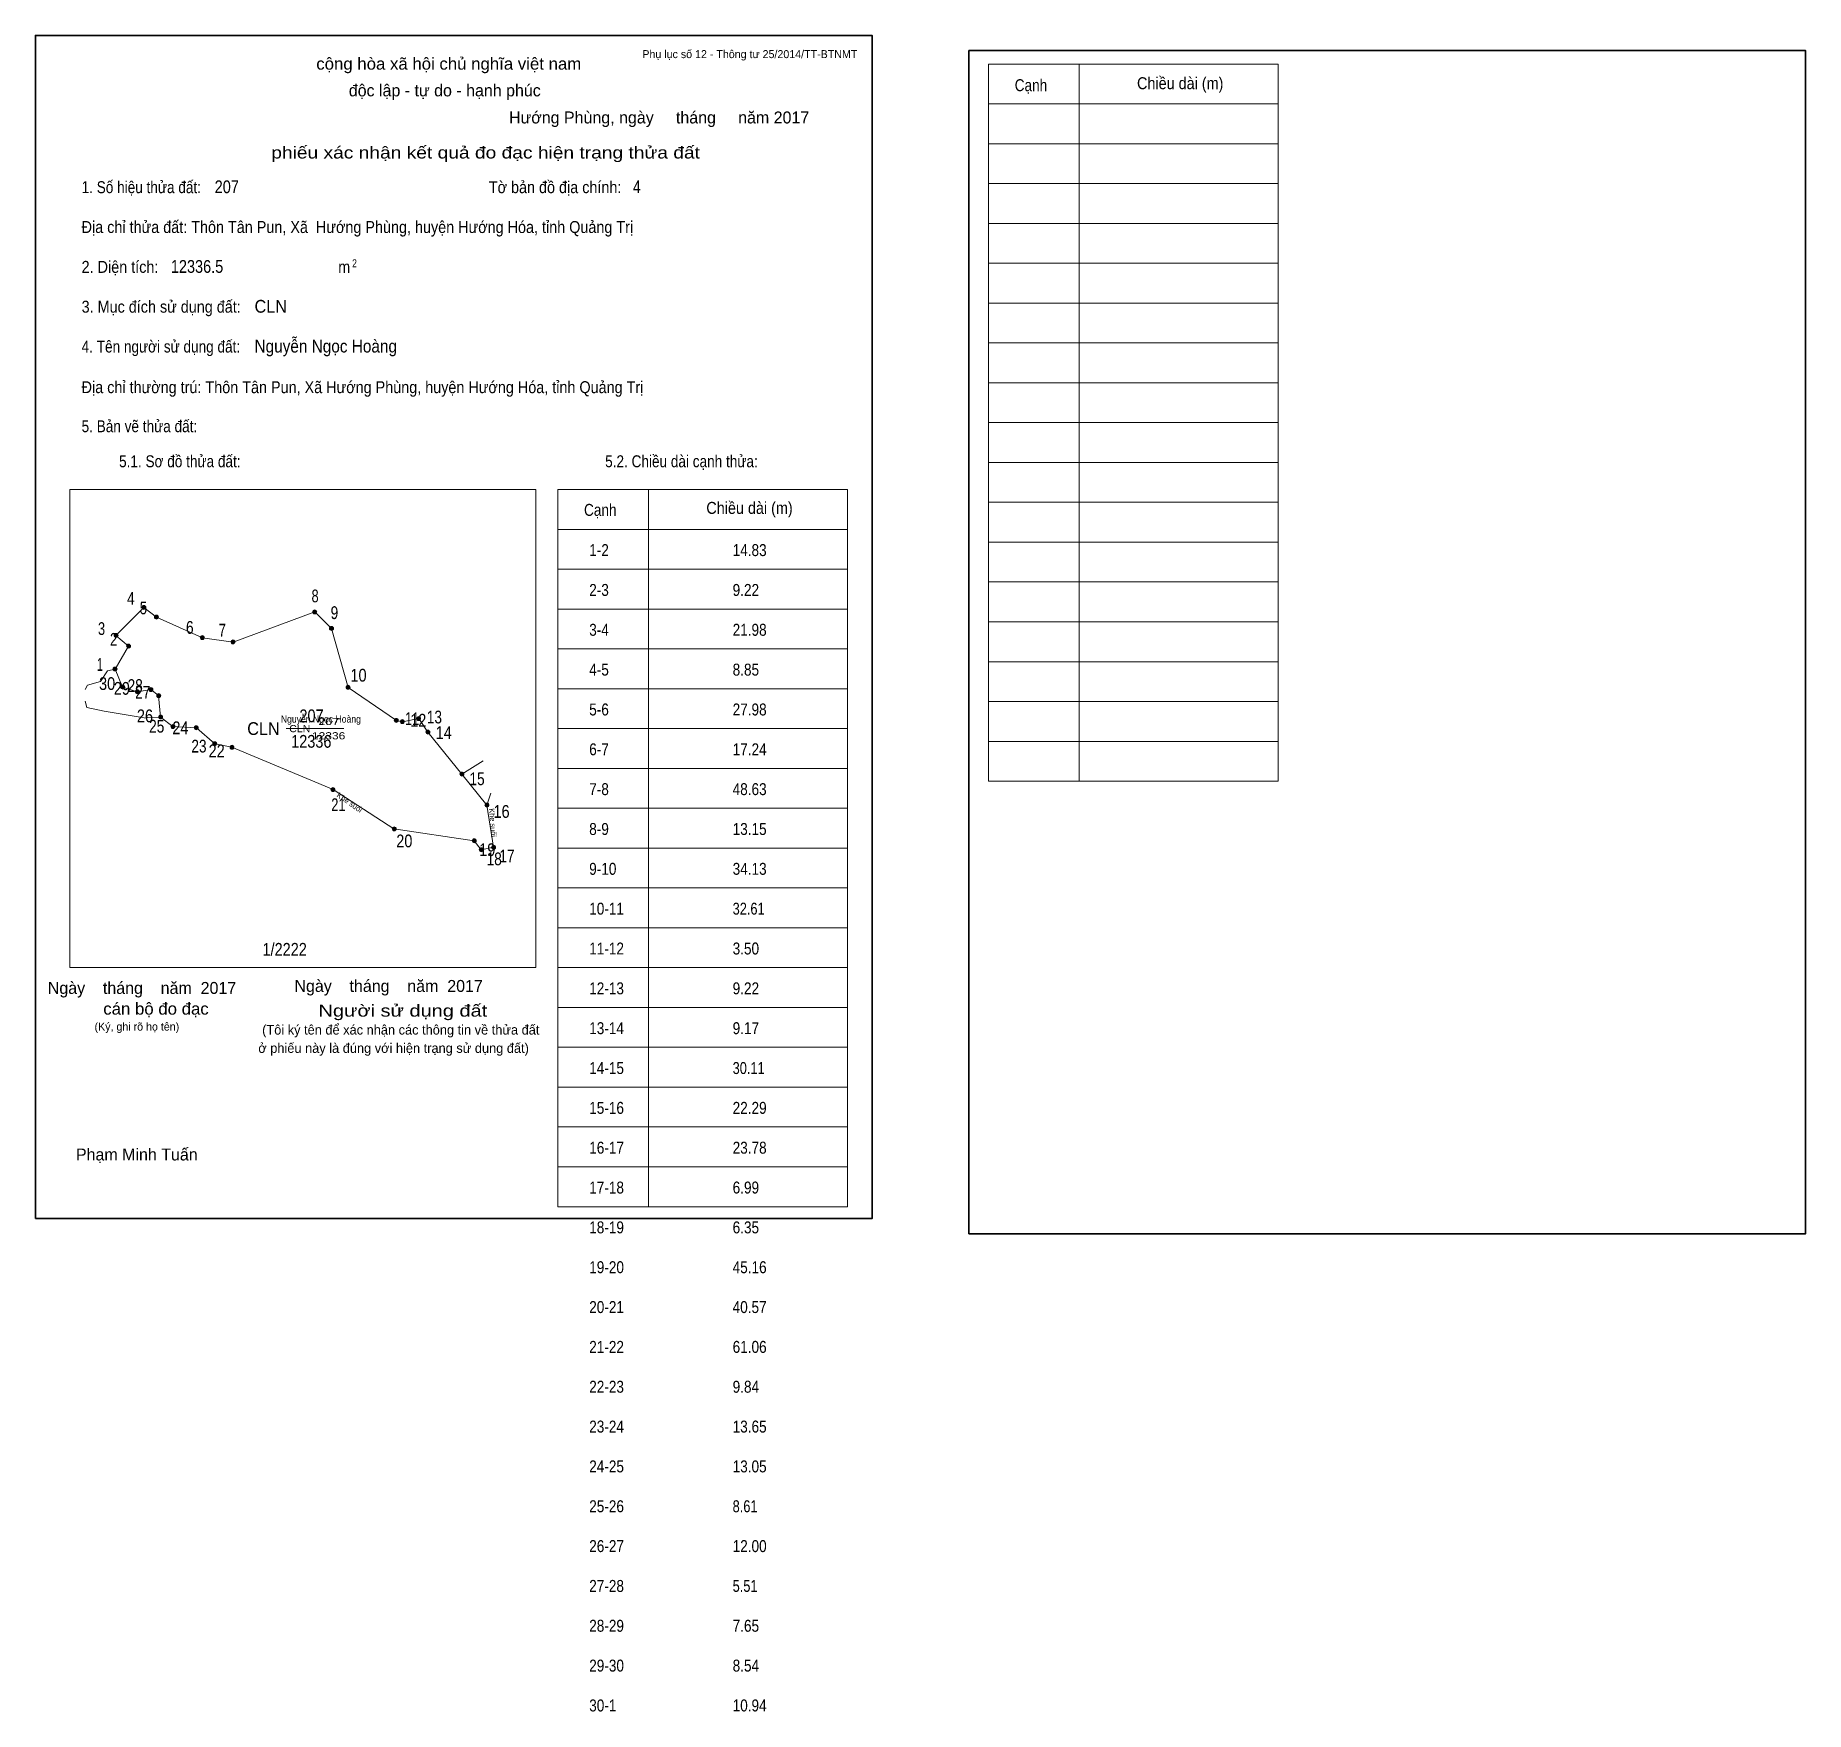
# Model space of a CAD drawing. Header units: centimetres. Extents: x 0 to 44.4, y -12.4 to 29.7.
import ezdxf
from ezdxf.enums import TextEntityAlignment as Align

# ---------------------------------------------------------------- set-up
doc = ezdxf.new("R2010")
doc.units = ezdxf.units.CM
doc.header["$LTSCALE"] = 0.12
for name, color, linetype, lineweight in [('13', 7, 'Continuous', 13), ('32', 7, 'Continuous', 13), ('33', 7, 'Continuous', 13), ('6', 7, 'Continuous', 13), ('63', 7, 'Continuous', 13)]:
    doc.layers.add(name, color=color, linetype=linetype, lineweight=lineweight)
for name, color, linetype in [('2', 7, 'Continuous'), ('3', 7, 'Continuous'), ('30', 7, 'Continuous'), ('34', 7, 'Continuous'), ('4', 7, 'Continuous'), ('5', 7, 'Continuous')]:
    doc.layers.add(name, color=color, linetype=linetype)

msp = doc.modelspace()

# ---------------------------------------------------------------- hatches: boundary and pattern name
at = {"layer": '32'}
for points in [[(2.7729, 15.3404, 1), (2.6729, 15.3404, 1)], [(3.0892, 15.0987, 1), (2.9892, 15.0987, 1)], [(7.061, 15.2306, 1), (6.961, 15.2306, 1)], [(2.0736, 14.6411, 1), (1.9736, 14.6411, 1)], [(7.4817, 14.8148, 1), (7.3817, 14.8148, 1)], [(2.3886, 14.3712, 1), (2.2886, 14.3712, 1)], [(4.2388, 14.5858, 1), (4.1388, 14.5858, 1)], [(5.0069, 14.4765, 1), (4.9069, 14.4765, 1)], [(2.0502, 13.7961, 1), (1.9502, 13.7961, 1)], [(2.2437, 13.3435, 1), (2.1437, 13.3435, 1)], [(2.9492, 13.2809, 1), (2.8492, 13.2809, 1)], [(7.8961, 13.3363, 1), (7.7961, 13.3363, 1)], [(2.6095, 13.2265, 1), (2.5095, 13.2265, 1)], [(3.145, 13.1288, 1), (3.045, 13.1288, 1)], [(3.194, 12.5911, 1), (3.094, 12.5911, 1)], [(9.106, 12.5065, 1), (9.006, 12.5065, 1)], [(9.2608, 12.4777, 1), (9.1608, 12.4777, 1)], [(9.6689, 12.5533, 1), (9.5689, 12.5533, 1)], [(3.4995, 12.3526, 1), (3.3995, 12.3526, 1)], [(4.0858, 12.3211, 1), (3.9858, 12.3211, 1)], [(9.9011, 12.2123, 1), (9.8011, 12.2123, 1)], [(4.5502, 11.9193, 1), (4.4502, 11.9193, 1)], [(4.9844, 11.8325, 1), (4.8844, 11.8325, 1)], [(10.7533, 11.1589, 1), (10.6533, 11.1589, 1)], [(7.5177, 10.7688, 1), (7.4177, 10.7688, 1)], [(11.3842, 10.3791, 1), (11.2842, 10.3791, 1)], [(9.0547, 9.7838, 1), (8.9547, 9.7838, 1)], [(11.0643, 9.4833, 1), (10.9643, 9.4833, 1)], [(11.5502, 9.3222, 1), (11.4502, 9.3222, 1)], [(11.242, 9.2596, 1), (11.142, 9.2596, 1)]]:
    msp.add_hatch(color=256, dxfattribs=at).paths.add_polyline_path(points)

# ---------------------------------------------------------------- linework, layer by layer
at = {"layer": '13'}
msp.add_line((6.97, 12.3), (7.74, 12.3), dxfattribs=at)
at = {"layer": '32'}
for centre in [(2.7229, 15.3404), (3.0392, 15.0987), (7.011, 15.2306), (2.0236, 14.6411), (7.4317, 14.8148), (2.3386, 14.3712), (4.1888, 14.5858), (4.9569, 14.4765), (2.0002, 13.7961), (2.1937, 13.3435), (2.8992, 13.2809), (7.8461, 13.3363), (2.5595, 13.2265), (3.095, 13.1288), (3.144, 12.5911), (9.056, 12.5065), (9.2108, 12.4777), (9.6189, 12.5533), (3.4495, 12.3526), (4.0358, 12.3211), (9.8511, 12.2123), (4.5002, 11.9193), (4.9344, 11.8325), (10.7033, 11.1589), (7.4677, 10.7688), (11.3342, 10.3791), (9.0047, 9.7838), (11.0143, 9.4833), (11.5002, 9.3222), (11.192, 9.2596)]:
    msp.add_circle(centre, 0.05, dxfattribs=at)
at = {"layer": '33'}
msp.add_line((6.29, 12.3), (7.57, 12.3), dxfattribs=at)
at = {"layer": '6'}
for p, q in [((2, 13.79), (1.81, 13.75)), ((10.7, 11.16), (11.24, 11.49)), ((11.33, 10.38), (10.7, 11.16)), ((11.43, 10.68), (11.33, 10.38))]:
    msp.add_line(p, q, dxfattribs=at)
for points in [[(2, 13.79), (2.34, 14.37), (2.02, 14.64), (2.72, 15.34)], [(2.72, 15.34), (3.04, 15.1), (4.19, 14.58), (4.96, 14.47), (7.01, 15.23), (7.43, 14.81), (7.85, 13.33), (9.06, 12.5), (9.21, 12.47), (9.62, 12.55)], [(3.14, 12.59), (3.09, 13.13), (2.9, 13.28), (2.56, 13.22), (2.19, 13.34), (2, 13.79)], [(1.25, 13.28), (1.31, 13.39), (1.63, 13.48), (1.81, 13.75)], [(3.14, 12.59), (2.81, 12.58), (2.78, 12.56), (1.73, 12.74), (1.29, 12.83), (1.25, 12.99)], [(11.19, 9.26), (11.01, 9.48), (9, 9.78), (7.47, 10.77), (4.93, 11.83), (4.5, 11.92), (4.04, 12.32), (3.45, 12.35), (3.14, 12.59)], [(10.7, 11.16), (9.85, 12.21), (9.62, 12.55)], [(11.33, 10.38), (11.5, 9.32), (11.19, 9.26)]]:
    msp.add_lwpolyline(points, dxfattribs=at)
at = {"layer": '63'}
for p, q in [((23.92, 28.98), (31.19, 28.98)), ((23.92, 10.98), (23.92, 28.98)), ((26.2, 10.98), (26.2, 28.98)), ((31.19, 10.98), (31.19, 28.98)), ((23.92, 27.98), (31.19, 27.98)), ((23.92, 26.98), (31.19, 26.98)), ((23.92, 25.98), (31.19, 25.98)), ((23.92, 24.98), (31.19, 24.98)), ((23.92, 23.98), (31.19, 23.98)), ((23.92, 22.98), (31.19, 22.98)), ((23.92, 21.98), (31.19, 21.98)), ((23.92, 20.98), (31.19, 20.98)), ((23.92, 19.98), (31.19, 19.98)), ((23.92, 18.98), (31.19, 18.98)), ((0.86, 18.3), (12.56, 18.3)), ((0.86, 6.3), (0.86, 18.3)), ((12.56, 6.3), (12.56, 18.3)), ((13.11, 18.3), (20.38, 18.3)), ((13.11, 0.3), (13.11, 18.3)), ((15.39, 0.3), (15.39, 18.3)), ((20.38, 0.3), (20.38, 18.3)), ((23.92, 17.98), (31.19, 17.98)), ((13.11, 17.3), (20.38, 17.3)), ((23.92, 16.98), (31.19, 16.98)), ((13.11, 16.3), (20.38, 16.3)), ((23.92, 15.98), (31.19, 15.98)), ((13.11, 15.3), (20.38, 15.3)), ((23.92, 14.98), (31.19, 14.98)), ((13.11, 14.3), (20.38, 14.3)), ((23.92, 13.98), (31.19, 13.98)), ((13.11, 13.3), (20.38, 13.3)), ((23.92, 12.98), (31.19, 12.98)), ((13.11, 12.3), (20.38, 12.3)), ((23.92, 11.98), (31.19, 11.98)), ((13.11, 11.3), (20.38, 11.3)), ((23.92, 10.98), (31.19, 10.98)), ((13.11, 10.3), (20.38, 10.3)), ((13.11, 9.3), (20.38, 9.3)), ((13.11, 8.3), (20.38, 8.3)), ((13.11, 7.3), (20.38, 7.3)), ((0.86, 6.3), (12.56, 6.3)), ((13.11, 6.3), (20.38, 6.3)), ((13.11, 5.3), (20.38, 5.3)), ((13.11, 4.3), (20.38, 4.3)), ((13.11, 3.3), (20.38, 3.3)), ((13.11, 2.3), (20.38, 2.3)), ((13.11, 1.3), (20.38, 1.3)), ((13.11, 0.3), (20.38, 0.3))]:
    msp.add_line(p, q, dxfattribs=at)
at = {"layer": '63', "lineweight": 35}
for points in [[(0, 0), (0, 29.7), (21, 29.7), (21, 0)], [(23.43, -0.38), (23.43, 29.32), (44.43, 29.32), (44.43, -0.38)]]:
    msp.add_lwpolyline(points, close=True, dxfattribs=at)

# ---------------------------------------------------------------- texts
at = {"layer": '2', "width": 0.9}
msp.add_text('Nguyễn Ngọc Hoàng', height=0.1799, dxfattribs=at).set_placement((7.165, 12.45), align=Align.CENTER)
at = {"layer": '2'}
msp.add_text('Khe suối', height=0.1349, rotation=325.038, dxfattribs=at).set_placement((7.8463, 10.3898), align=Align.CENTER)
at = {"layer": '2', "width": 0.9}
msp.add_text('Khe suối', height=0.1349, rotation=274.172, dxfattribs=at).set_placement((11.413, 9.9349), align=Align.CENTER)
at = {"layer": '3', "width": 1.1}
msp.add_text('CLN', height=0.1799, dxfattribs=at).set_placement((6.9, 12.21), align=Align.RIGHT)
at = {"layer": '30'}
for s, height, width, p in [('1-2', 0.3, 0.85, (13.9, 16.63)), ('14.83', 0.3, 0.85, (17.5, 16.63)), ('2-3', 0.3, 0.85, (13.9, 15.63)), ('9.22', 0.3, 0.85, (17.5, 15.63)), ('3-4', 0.3, 0.85, (13.9, 14.63)), ('21.98', 0.3, 0.85, (17.5, 14.63)), ('4-5', 0.3, 0.85, (13.9, 13.63)), ('8.85', 0.3, 0.85, (17.5, 13.63)), ('5-6', 0.3, 0.85, (13.9, 12.63)), ('27.98', 0.3, 0.85, (17.5, 12.63)), ('6-7', 0.3, 0.85, (13.9, 11.63)), ('17.24', 0.3, 0.85, (17.5, 11.63)), ('7-8', 0.3, 0.85, (13.9, 10.63)), ('48.63', 0.3, 0.85, (17.5, 10.63)), ('8-9', 0.3, 0.85, (13.9, 9.63)), ('13.15', 0.3, 0.85, (17.5, 9.63)), ('9-10', 0.3, 0.85, (13.9, 8.63)), ('34.13', 0.3, 0.85, (17.5, 8.63)), ('10-11', 0.3, 0.85, (13.9, 7.63)), ('32.61', 0.3, 0.8, (17.5, 7.63)), ('1/2222', 0.32, 0.85, (5.7, 6.6)), ('11-12', 0.3, 0.85, (13.9, 6.63)), ('3.50', 0.3, 0.85, (17.5, 6.63)), ('12-13', 0.3, 0.85, (13.9, 5.63)), ('9.22', 0.3, 0.85, (17.5, 5.63)), ('13-14', 0.3, 0.85, (13.9, 4.63)), ('9.17', 0.3, 0.85, (17.5, 4.63)), ('14-15', 0.3, 0.85, (13.9, 3.63)), ('30.11', 0.3, 0.8, (17.5, 3.63)), ('15-16', 0.3, 0.85, (13.9, 2.63)), ('22.29', 0.3, 0.85, (17.5, 2.63)), ('16-17', 0.3, 0.85, (13.9, 1.63)), ('23.78', 0.3, 0.85, (17.5, 1.63)), ('17-18', 0.3, 0.85, (13.9, 0.63)), ('6.99', 0.3, 0.85, (17.5, 0.63)), ('18-19', 0.3, 0.85, (13.9, -0.37)), ('6.35', 0.3, 0.85, (17.5, -0.37)), ('19-20', 0.3, 0.85, (13.9, -1.37)), ('45.16', 0.3, 0.85, (17.5, -1.37)), ('20-21', 0.3, 0.85, (13.9, -2.37)), ('40.57', 0.3, 0.85, (17.5, -2.37)), ('21-22', 0.3, 0.85, (13.9, -3.37)), ('61.06', 0.3, 0.85, (17.5, -3.37)), ('22-23', 0.3, 0.85, (13.9, -4.37)), ('9.84', 0.3, 0.85, (17.5, -4.37)), ('23-24', 0.3, 0.85, (13.9, -5.37)), ('13.65', 0.3, 0.85, (17.5, -5.37)), ('24-25', 0.3, 0.85, (13.9, -6.37)), ('13.05', 0.3, 0.85, (17.5, -6.37)), ('25-26', 0.3, 0.85, (13.9, -7.37)), ('8.61', 0.3, 0.8, (17.5, -7.37)), ('26-27', 0.3, 0.85, (13.9, -8.37)), ('12.00', 0.3, 0.85, (17.5, -8.37)), ('27-28', 0.3, 0.85, (13.9, -9.37)), ('5.51', 0.3, 0.8, (17.5, -9.37)), ('28-29', 0.3, 0.85, (13.9, -10.37)), ('7.65', 0.3, 0.85, (17.5, -10.37)), ('29-30', 0.3, 0.85, (13.9, -11.37)), ('8.54', 0.3, 0.85, (17.5, -11.37)), ('30-1', 0.3, 0.85, (13.9, -12.37)), ('10.94', 0.3, 0.85, (17.5, -12.37))]:
    msp.add_text(s, height=height, dxfattribs=dict(at, width=width)).set_placement(p)
at = {"layer": '32'}
for s, width, p in [('4', 0.8, (2.395, 15.41)), ('8', 0.75, (7.02, 15.47)), ('5', 0.75, (2.71, 15.17)), ('9', 0.8, (7.505, 15.05)), ('3', 0.75, (1.66, 14.65)), ('2', 0.8, (1.965, 14.38)), ('6', 0.8, (3.875, 14.68)), ('7', 0.75, (4.69, 14.61)), ('1', 0.65, (1.62, 13.75)), ('10', 0.85, (8.11, 13.48)), ('30', 0.85, (1.8, 13.27)), ('29', 0.85, (2.17, 13.15)), ('28', 0.8, (2.505, 13.22)), ('27', 0.8, (2.695, 13.05)), ('26', 0.85, (2.75, 12.46)), ('25', 0.8, (3.045, 12.2)), ('24', 0.85, (3.64, 12.16)), ('11', 0.75, (9.455, 12.39)), ('12', 0.85, (9.61, 12.35)), ('13', 0.8, (10.015, 12.43)), ('23', 0.8, (4.105, 11.7)), ('14', 0.85, (10.25, 12.04)), ('22', 0.85, (4.55, 11.58)), ('15', 0.8, (11.085, 10.88)), ('21', 0.75, (7.605, 10.23)), ('16', 0.85, (11.7, 10.06)), ('20', 0.85, (9.26, 9.32)), ('19', 0.85, (11.34, 9.1)), ('18', 0.8, (11.515, 8.87)), ('17', 0.8, (11.835, 8.94))]:
    msp.add_text(s, height=0.32, dxfattribs=dict(at, width=width)).set_placement(p, align=Align.CENTER)
at = {"layer": '33', "width": 0.95}
msp.add_text('CLN', height=0.32, dxfattribs=at).set_placement((6.13, 12.14), align=Align.RIGHT)
at = {"layer": '33', "width": 0.85}
for s, p in [('207', (6.93, 12.46)), ('12336', (6.925, 11.82))]:
    msp.add_text(s, height=0.32, dxfattribs=at).set_placement(p, align=Align.CENTER)
at = {"layer": '34'}
for s, width, p in [('207', 0.85, (4.5, 25.74)), ('4', 0.8, (15, 25.74)), ('12336.5', 0.85, (3.4, 23.74)), ('CLN', 0.95, (5.5, 22.74)), ('Nguyễn Ngọc Hoàng', 0.9, (5.5, 21.74))]:
    msp.add_text(s, height=0.32, dxfattribs=dict(at, width=width)).set_placement(p)
at = {"layer": '4', "width": 1.3}
msp.add_text('207', height=0.1799, dxfattribs=at).set_placement((7.365, 12.39), align=Align.CENTER)
at = {"layer": '5', "width": 1.25}
msp.add_text('12336', height=0.1799, dxfattribs=at).set_placement((7.36, 12.03), align=Align.CENTER)
at = {"layer": '63'}
for s, height, p in [('Phụ lục số 12 - Thông tư 25/2014/TT-BTNMT', 0.2, (20.63, 29.13)), ('Ngày    tháng    năm  2017', 0.3, (5.04, 5.64)), ('Ngày    tháng    năm  2017', 0.3, (11.23, 5.69)), ('(Ký, ghi rõ họ tên)', 0.2, (3.61, 4.72))]:
    msp.add_text(s, height=height, dxfattribs=at).set_placement(p, align=Align.RIGHT)
at = {"layer": '63', "width": 1.05}
msp.add_text('cộng hòa xã hội chủ nghĩa việt nam', height=0.3, dxfattribs=at).set_placement((10.375, 28.84), align=Align.CENTER)
at = {"layer": '63'}
for s, height, p in [('độc lập - tự do - hạnh phúc', 0.3, (10.275, 28.17)), ('Hướng Phùng, ngày     tháng     năm 2017', 0.3, (15.655, 27.49)), ('(Tôi ký tên để xác nhận các thông tin về thửa đất ', 0.24, (9.215, 4.62)), ('ở phiếu này là đúng với hiện trạng sử dụng đất)', 0.24, (8.99, 4.16)), ('Phạm Minh Tuấn', 0.3, (2.545, 1.46))]:
    msp.add_text(s, height=height, dxfattribs=at).set_placement(p, align=Align.CENTER)
for s, height, width, p in [('Cạnh', 0.3, 0.85, (24.58, 28.3)), ('Chiều dài (m)', 0.3, 0.9, (27.65, 28.35)), ('1. Số hiệu thửa đất:', 0.3, 0.85, (1.16, 25.74)), ('Tờ bản đồ địa chính:', 0.3, 0.9, (11.38, 25.74)), ('Địa chỉ thửa đất: Thôn Tân Pun, Xã  Hướng Phùng, huyện Hướng Hóa, tỉnh Quảng Trị', 0.3, 0.9, (1.16, 24.74)), ('2. Diện tích:', 0.3, 0.9, (1.16, 23.74)), ('2', 0.2, 0.8, (7.95, 23.88)), ('m', 0.3, 0.9, (7.6, 23.74)), ('3. Mục đích sử dụng đất:', 0.3, 0.9, (1.16, 22.74)), ('4. Tên người sử dụng đất:', 0.3, 0.85, (1.16, 21.74)), ('Địa chỉ thường trú: Thôn Tân Pun, Xã Hướng Phùng, huyện Hướng Hóa, tỉnh Quảng Trị', 0.3, 0.9, (1.16, 20.72)), ('5. Bản vẽ thửa đất:', 0.3, 0.85, (1.16, 19.74)), ('5.1. Sơ đồ thửa đất:', 0.3, 0.85, (2.1, 18.86)), ('5.2. Chiều dài cạnh thửa:', 0.3, 0.85, (14.3, 18.86)), ('Cạnh', 0.3, 0.85, (13.77, 17.64)), ('Chiều dài (m)', 0.3, 0.9, (16.84, 17.69))]:
    msp.add_text(s, height=height, dxfattribs=dict(at, width=width)).set_placement(p)
for s, width, p in [('phiếu xác nhận kết quả đo đạc hiện trạng thửa đất', 1.2, (16.68, 26.61)), ('cán bộ đo đạc', 1.05, (4.35, 5.12)), ('Người sử dụng đất', 1.25, (11.34, 5.07))]:
    msp.add_text(s, height=0.3, dxfattribs=dict(at, width=width)).set_placement(p, align=Align.RIGHT)

doc.saveas('drawing.dxf')
